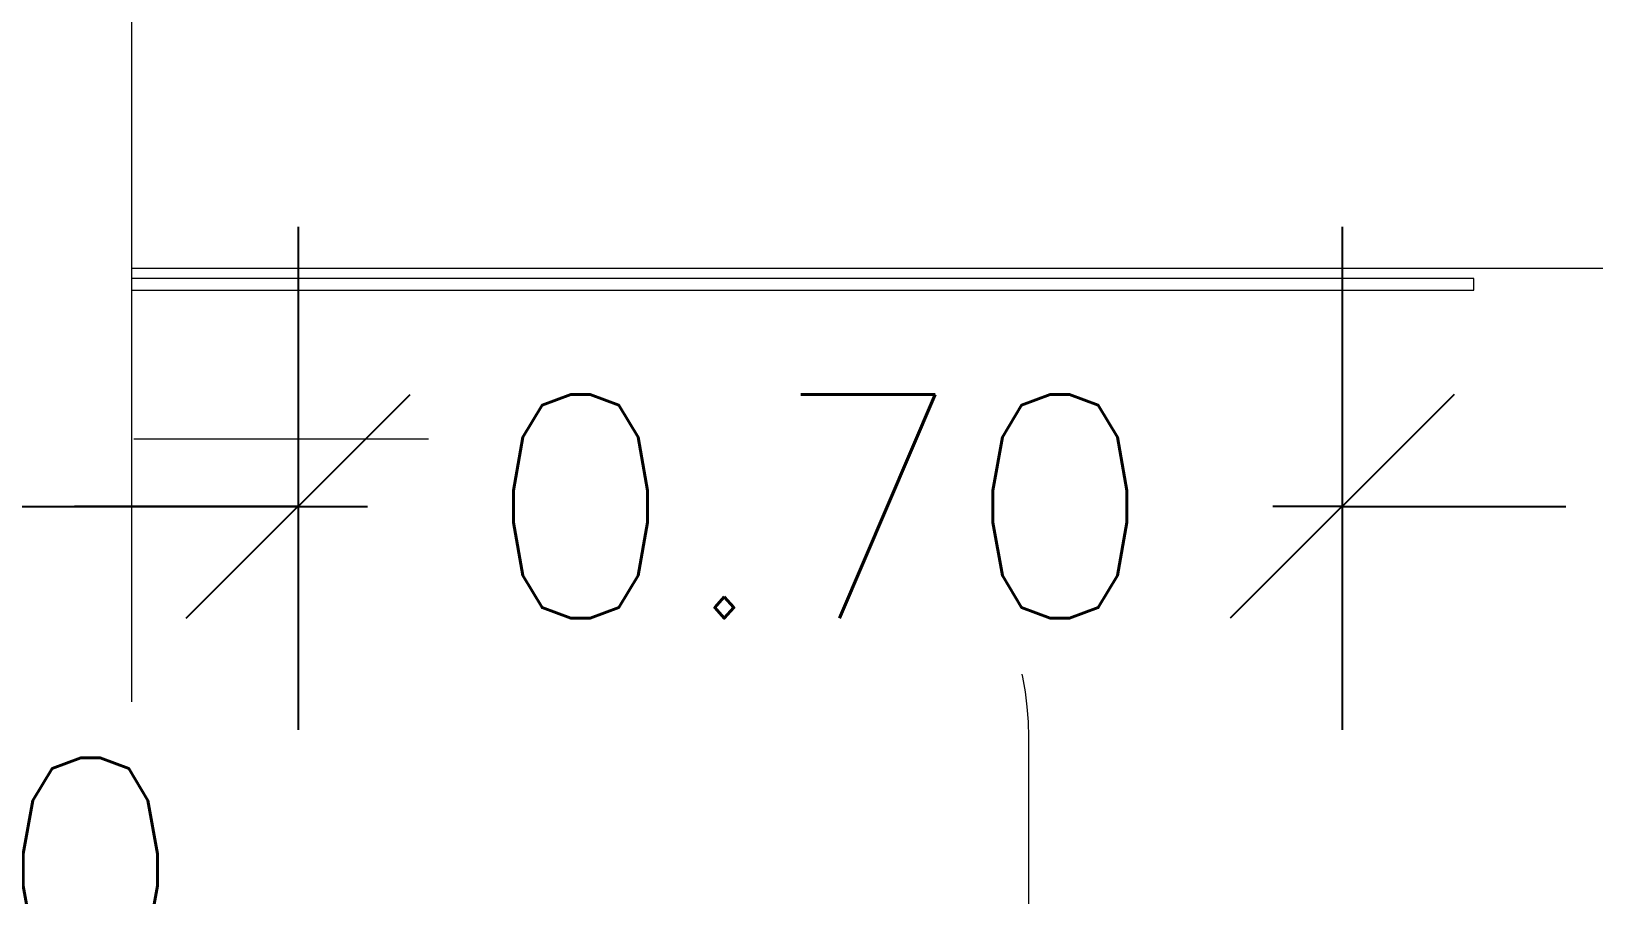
# Model space of a CAD drawing. Header units: metres. Extents: x -25 to 234, y -27 to 52.
# Drawn here: x 102.651 to 103.698, y 47.451 to 48.031 of the extents above; entities that cross this region are included whole.
import ezdxf

# ---------------------------------------------------------------- set-up
doc = ezdxf.new("R2010")
doc.units = ezdxf.units.M
doc.header["$LTSCALE"] = 0.1
doc.header["$MEASUREMENT"] = 0
doc.header["$PDMODE"] = 66
doc.linetypes.add('CONTINUA', pattern=[0])
for name, color, linetype in [('001-DIMTEXTO', 4, 'Continuous'), ('DIMENSIONES', 7, 'Continuous'), ('DIMTEXTO', 4, 'Continuous')]:
    doc.layers.add(name, color=color, linetype=linetype)
doc.layers.add('A-WALL', color=7, linetype='Continuous', lineweight=5)
doc.layers.add('baños', color=251, linetype='Continuous', lineweight=0)
doc.styles.add('SMPLEX', font='simplex.shx')
doc.dimstyles.new('DIM-75', dxfattribs={"dimscale": 0.75, "dimtxt": 0.2, "dimasz": 0.2, "dimexe": 0.2, "dimexo": 0.2, "dimgap": 0.1, "dimtad": 0, "dimtih": 1, "dimtoh": 1, "dimzin": 0, "dimdsep": 46, "dimtxsty": 'SMPLEX', "dimblk1": 'OBLIQUE', "dimblk2": 'OBLIQUE', "dimsah": 1, "dimcen": 0.2, "dimclrd": 4, "dimclre": 4, "dimclrt": 4, "dimadec": 0, "dimazin": 0, "dimtfac": 1, "dimtmove": 1, "dimatfit": 3, "dimldrblk": 'OPEN30', "dimfxl": 0.25, "dimfxlon": 1, "dimtfill": 1, "dimtolj": 1, "dimtzin": 0, "dimarcsym": 0})

# ---------------------------------------------------------------- blocks, each defined once
blk = doc.blocks.new('PL BASE 1N NASAS 09')
at = {"layer": 'A-WALL'}
blk.add_line((-107.6811, -35.4897), (-107.6811, -38.9597), dxfattribs=at)
at = {"layer": 'baños'}
for p, q in [((-105.8815, -36.4102), (-107.6811, -36.4102)), ((-107.2795, -36.5247), (-107.6795, -36.5247)), ((-107.0795, -37.9497), (-107.0795, -36.7247))]:
    blk.add_line(p, q, dxfattribs=at)
blk.add_lwpolyline([(-107.6811, -36.4247), (-106.7811, -36.4247), (-106.7811, -36.417), (-107.6811, -36.417)], close=True, dxfattribs=at)
blk.add_arc((-107.2795, -36.7247), 0.2, 0, 90, dxfattribs=at)
blk = doc.blocks.new('_Oblique')
at = {"color": 0, "linetype": 'ByBlock', "lineweight": -2}
blk.add_line((-0.5, -0.5), (0.5, 0.5), dxfattribs=at)
blk = doc.blocks.new('*D1127')
at = {"layer": 'Defpoints', "color": 0, "linetype": 'CONTINUA', "transparency": 16777216}
for p in [(107.2114, -2.3059), (107.8114, -2.3059), (107.8114, -3.328)]:
    blk.add_point(p, dxfattribs=at)
at = {"layer": 'DIMENSIONES', "color": 4, "linetype": 'CONTINUA', "lineweight": -2, "transparency": 16777216}
for p, q in [((107.2114, -3.1405), (107.2114, -3.478)), ((107.8114, -3.1405), (107.8114, -3.478)), ((107.2114, -3.328), (107.8114, -3.328))]:
    blk.add_line(p, q, dxfattribs=at)
at = {"layer": 'DIMENSIONES', "color": 4, "linetype": 'CONTINUA', "lineweight": -2, "transparency": 16777216, "xscale": 0.15, "yscale": 0.15, "zscale": 0.15, "rotation": 180}
blk.add_blockref('_Oblique', (107.2114, -3.328), dxfattribs=at)
at = {"layer": 'DIMENSIONES', "color": 4, "linetype": 'CONTINUA', "lineweight": -2, "transparency": 16777216, "xscale": 0.15, "yscale": 0.15, "zscale": 0.15}
blk.add_blockref('_Oblique', (107.8114, -3.328), dxfattribs=at)
at = {"layer": 'DIMENSIONES', "color": 4, "linetype": 'CONTINUA', "transparency": 16777216, "insert": (107.5114, -3.5718), "char_height": 0.15, "attachment_point": 5, "style": 'SMPLEX', "bg_fill": 3, "box_fill_scale": 1.25, "bg_fill_color": 256, "bg_fill_true_color": 13158600, "bg_fill_transparency": 0}
blk.add_mtext('\\A1;0.60', dxfattribs=at)
blk = doc.blocks.new('_Open30')
at = {"layer": 'DIMTEXTO', "color": 0, "lineweight": -2}
for p, q in [((-1, 0.2679), (0, 0)), ((0, 0), (-1, -0.2679)), ((0, 0), (-1, 0))]:
    blk.add_line(p, q, dxfattribs=at)
blk = doc.blocks.new('*D1129')
at = {"layer": 'Defpoints', "color": 0, "linetype": 'CONTINUA', "transparency": 16777216}
for p in [(106.5114, -3.2616), (108.5114, -3.2616), (108.5114, -3.918)]:
    blk.add_point(p, dxfattribs=at)
at = {"layer": 'DIMENSIONES', "color": 4, "linetype": 'CONTINUA', "lineweight": -2, "transparency": 16777216}
for p, q in [((106.5114, -3.7305), (106.5114, -4.068)), ((108.5114, -3.7305), (108.5114, -4.068)), ((106.5114, -3.918), (107.2078, -3.918)), ((108.5114, -3.918), (107.815, -3.918))]:
    blk.add_line(p, q, dxfattribs=at)
at = {"layer": 'DIMENSIONES', "color": 4, "linetype": 'CONTINUA', "lineweight": -2, "transparency": 16777216, "xscale": 0.15, "yscale": 0.15, "zscale": 0.15, "rotation": 180}
blk.add_blockref('_Oblique', (106.5114, -3.918), dxfattribs=at)
at = {"layer": 'DIMENSIONES', "color": 4, "linetype": 'CONTINUA', "lineweight": -2, "transparency": 16777216, "xscale": 0.15, "yscale": 0.15, "zscale": 0.15}
blk.add_blockref('_Oblique', (108.5114, -3.918), dxfattribs=at)
at = {"layer": 'DIMENSIONES', "color": 4, "linetype": 'CONTINUA', "transparency": 16777216, "insert": (107.5114, -3.918), "char_height": 0.15, "attachment_point": 5, "style": 'SMPLEX', "bg_fill": 3, "box_fill_scale": 1.25, "bg_fill_color": 256, "bg_fill_true_color": 13158600, "bg_fill_transparency": 0}
blk.add_mtext('\\A1;2.00', dxfattribs=at)
blk = doc.blocks.new('*D1131')
at = {"layer": 'Defpoints', "color": 0, "linetype": 'CONTINUA', "transparency": 16777216}
for p in [(107.8114, -2.3059), (108.5114, -2.3059), (108.5114, -3.328)]:
    blk.add_point(p, dxfattribs=at)
at = {"layer": 'DIMENSIONES', "color": 4, "linetype": 'CONTINUA', "lineweight": -2, "transparency": 16777216}
for p, q in [((107.8114, -3.1405), (107.8114, -3.478)), ((108.5114, -3.1405), (108.5114, -3.478)), ((107.8114, -3.328), (107.6614, -3.328)), ((107.8114, -3.328), (107.8578, -3.328)), ((108.5114, -3.328), (108.465, -3.328)), ((108.5114, -3.328), (108.6614, -3.328))]:
    blk.add_line(p, q, dxfattribs=at)
at = {"layer": 'DIMENSIONES', "color": 4, "linetype": 'CONTINUA', "lineweight": -2, "transparency": 16777216, "xscale": 0.15, "yscale": 0.15, "zscale": 0.15}
blk.add_blockref('_Oblique', (107.8114, -3.328), dxfattribs=at)
at = {"layer": 'DIMENSIONES', "color": 4, "linetype": 'CONTINUA', "lineweight": -2, "transparency": 16777216, "xscale": 0.15, "yscale": 0.15, "zscale": 0.15, "rotation": 180}
blk.add_blockref('_Oblique', (108.5114, -3.328), dxfattribs=at)
at = {"layer": 'DIMENSIONES', "color": 4, "linetype": 'CONTINUA', "transparency": 16777216, "insert": (108.1614, -3.328), "char_height": 0.15, "attachment_point": 5, "style": 'SMPLEX', "bg_fill": 3, "box_fill_scale": 1.25, "bg_fill_color": 256, "bg_fill_true_color": 13158600, "bg_fill_transparency": 0}
blk.add_mtext('\\A1;0.70', dxfattribs=at)
blk = doc.blocks.new('A$Cac76d8b6')
at = {"layer": 'DIMENSIONES', "linetype": 'CONTINUA'}
dim = blk.add_linear_dim(base=(18.3463, 23.61), p1=(17.7463, 24.6322), p2=(18.3463, 24.6322), dimstyle='DIM-75', dxfattribs=at)
dim.commit()
dim.dimension.update_dxf_attribs({"geometry": '*D1127', "text_midpoint": (18.0463, 23.3663), "dimtype": 128, "insert": (-89.4651, 26.938)})
dim = blk.add_linear_dim(base=(19.0463, 23.0201), p1=(17.0463, 23.6765), p2=(19.0463, 23.6765), dimstyle='DIM-75', dxfattribs=at)
dim.commit()
dim.dimension.update_dxf_attribs({"geometry": '*D1129', "text_midpoint": (18.0463, 23.0201), "insert": (-89.4651, 26.938)})
dim = blk.add_linear_dim(base=(19.0463, 23.61), p1=(18.3463, 24.6322), p2=(19.0463, 24.6322), dimstyle='DIM-75', dxfattribs=at)
dim.commit()
dim.dimension.update_dxf_attribs({"geometry": '*D1131', "text_midpoint": (18.6963, 23.61), "insert": (-89.4651, 26.938)})

msp = doc.modelspace()

# ---------------------------------------------------------------- block references
at = {"layer": 'baños'}
msp.add_blockref('PL BASE 1N NASAS 09', (210.3991, 84.2818), dxfattribs=at)

# ---------------------------------------------------------------- next in the draw order: block references
at = {"layer": '001-DIMTEXTO', "linetype": 'CONTINUA'}
msp.add_blockref('A$Cac76d8b6', (84.4834, 24.102), dxfattribs=at)

doc.saveas('drawing.dxf')
